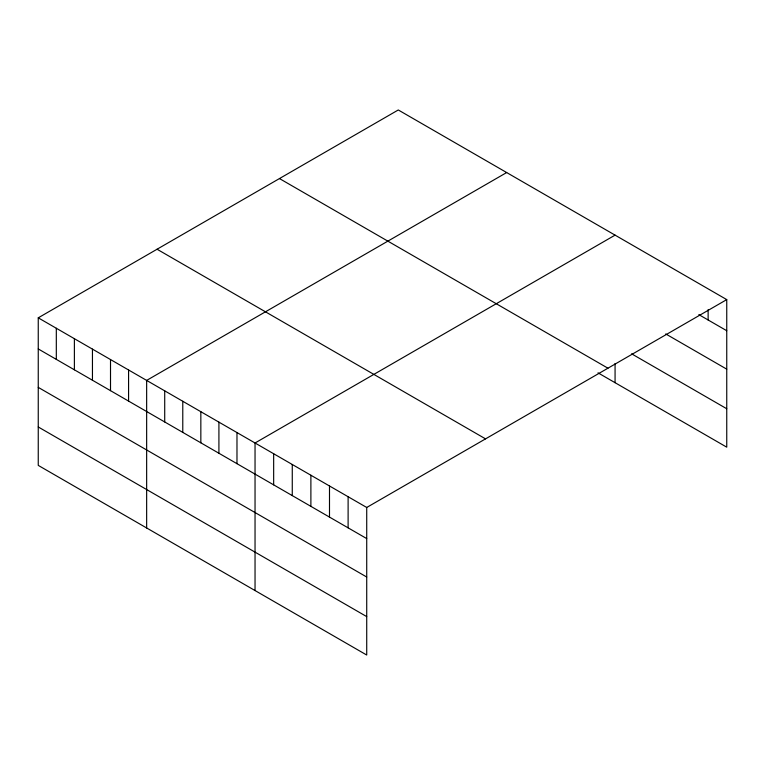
<?xml version="1.0" encoding="UTF-8"?>
<svg xmlns="http://www.w3.org/2000/svg" width="765" height="765" viewBox="0 0 765 765"><rect width="100%" height="100%" fill="white"/><g stroke="black" fill="none" stroke-linecap="round" stroke-linejoin="round"><path stroke-width="1.15" d="M726.75 299.612L366.722 507.472L366.722 655.031L38.25 465.388L38.25 317.829L398.278 109.969L726.75 299.612L726.75 447.171L598.01 372.842M506.669 172.546L146.651 380.406L146.651 527.974M615.07 235.132L255.041 442.992L255.041 590.551M698.827 314.616L726.75 330.729M665.741 333.932L726.75 369.16M631.613 353.822L726.75 408.749M279.464 178.561L607.946 368.204M157.055 249.227L485.536 438.871M38.25 317.829L366.722 507.472M38.25 348.945L366.722 538.589M38.25 387.377L366.722 577.02M38.25 426.966L366.722 616.609M708.132 309.615L708.132 319.99M615.07 363.48L615.07 382.701M348.113 496.724L348.113 527.84M329.495 485.976L329.495 517.102M310.886 475.228L310.886 506.353M292.268 464.479L292.268 495.605M273.66 453.731L273.66 484.857M236.978 432.56L236.978 463.686M218.914 422.127L218.914 453.253M200.841 411.694L200.841 442.82M182.778 401.271L182.778 432.388M164.714 390.839L164.714 421.955M128.577 369.973L128.577 401.099M110.514 359.55L110.514 390.666M92.45 349.117L92.45 380.234M74.387 338.685L74.387 369.811M56.314 328.252L56.314 359.378"/></g></svg>
